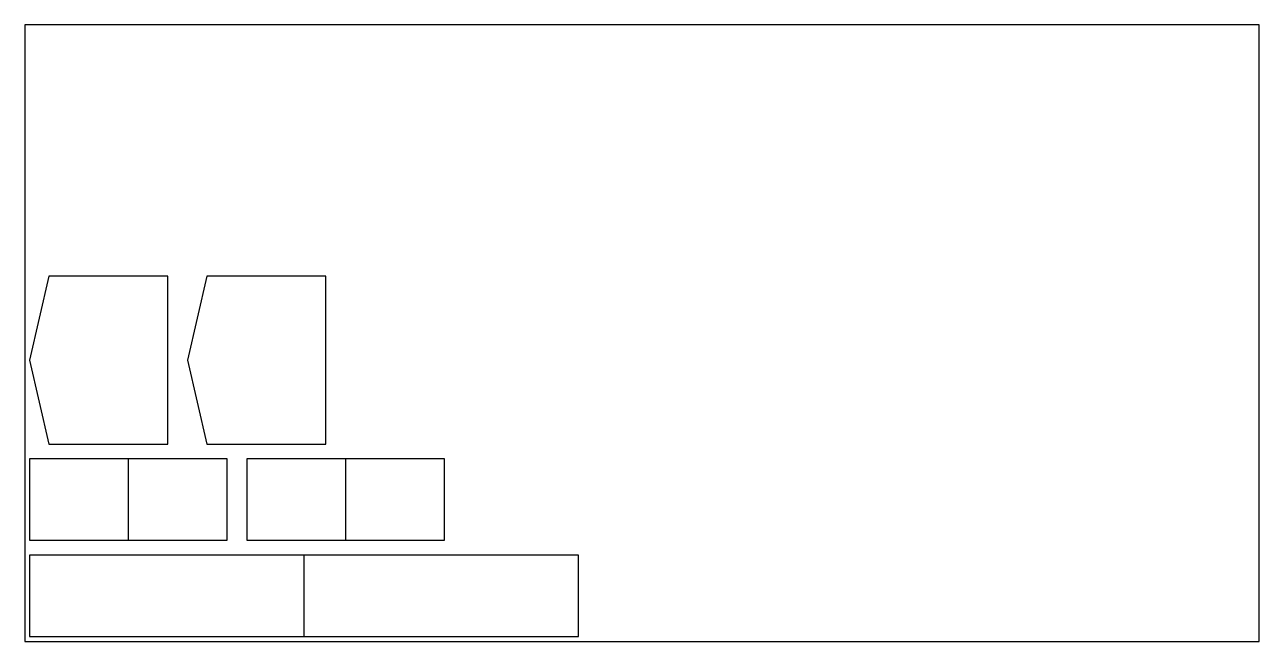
# Model space of a CAD drawing. Header units: millimetres. Extents: x 0 to 2500, y 0 to 1250.
import ezdxf

# ---------------------------------------------------------------- set-up
doc = ezdxf.new("R2010")
doc.units = ezdxf.units.MM
for name, color, linetype in [('BEND', 5, 'Continuous'), ('CUT', 7, 'Continuous'), ('SHEET', 1, 'Continuous')]:
    doc.layers.add(name, color=color, linetype=linetype)

msp = doc.modelspace()

# ---------------------------------------------------------------- linework, layer by layer
at = {"layer": 'BEND'}
for p, q in [((210.1, 205), (210.1, 370)), ((650.1, 205), (650.1, 370)), ((565.8, 10), (565.8, 175))]:
    msp.add_line(p, q, dxfattribs=at)
at = {"layer": 'CUT'}
for points in [[(49, 400), (290, 400), (290, 740), (49, 740), (10, 570)], [(369, 400), (610, 400), (610, 740), (369, 740), (330, 570)], [(10, 205), (410.2, 205), (410.2, 370), (10, 370)], [(450, 205), (850.2, 205), (850.2, 370), (450, 370)], [(10, 10), (1121.6, 10), (1121.6, 175), (10, 175)]]:
    msp.add_lwpolyline(points, close=True, dxfattribs=at)
at = {"layer": 'SHEET'}
msp.add_lwpolyline([(0, 0), (2500, 0), (2500, 1250), (0, 1250)], close=True, dxfattribs=at)

doc.saveas('drawing.dxf')
